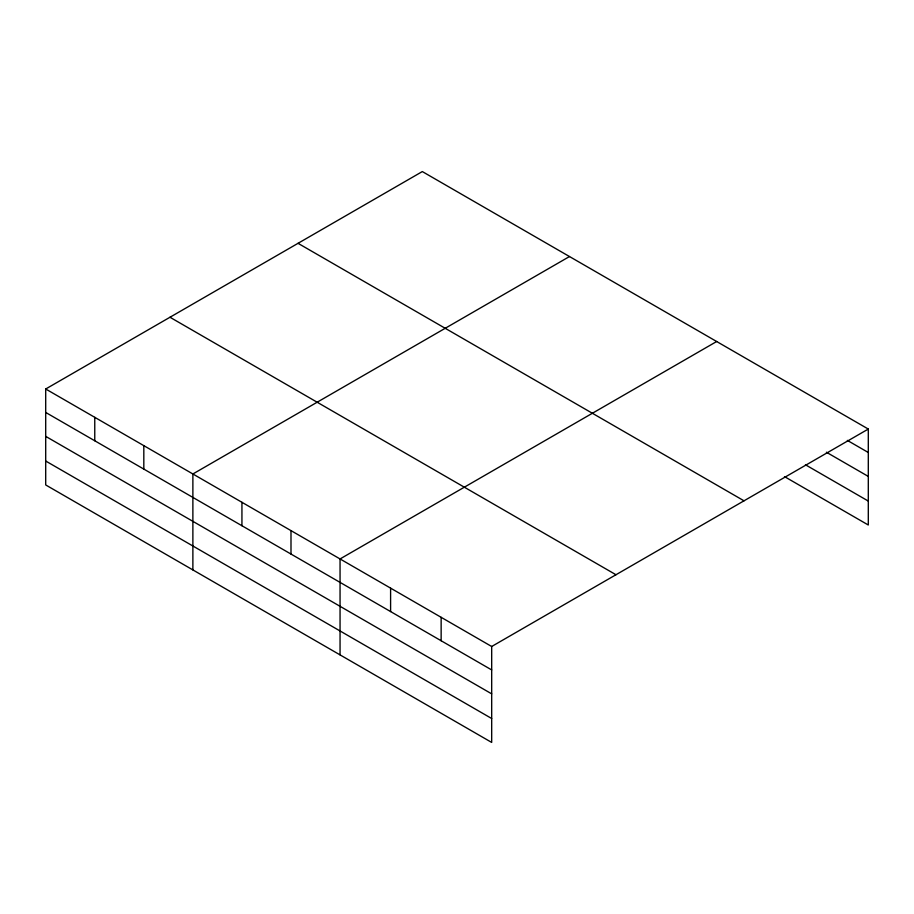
<?xml version="1.0" encoding="UTF-8"?>
<svg xmlns="http://www.w3.org/2000/svg" width="914" height="914" viewBox="0 0 914 914"><rect width="100%" height="100%" fill="white"/><g stroke="black" fill="none" stroke-linecap="round" stroke-linejoin="round"><path stroke-width="1.37" d="M45.7 388.998L491.686 646.495L491.686 742.431L45.7 484.946L45.7 388.998L422.314 171.569L868.3 429.054L868.3 525.002L784.463 476.594M569.491 256.537L192.877 473.978L192.877 569.913M716.667 341.516L340.054 558.945L340.054 654.881M491.686 646.495L868.3 429.054M847.347 440.388L868.3 452.499M826.382 452.224L868.3 476.423M805.428 464.769L868.3 501.066M298.033 243.318L744.019 500.815M169.981 317.249L615.967 574.735M45.7 412.443L491.686 669.928M45.7 436.366L491.686 693.852M45.7 461.022L491.686 718.507M441.142 617.304L441.142 640.748M390.598 588.125L390.598 611.557M290.995 530.623L290.995 554.055M241.936 502.3L241.936 525.733M143.818 445.655L143.818 469.088M94.759 417.321L94.759 440.765"/></g></svg>
